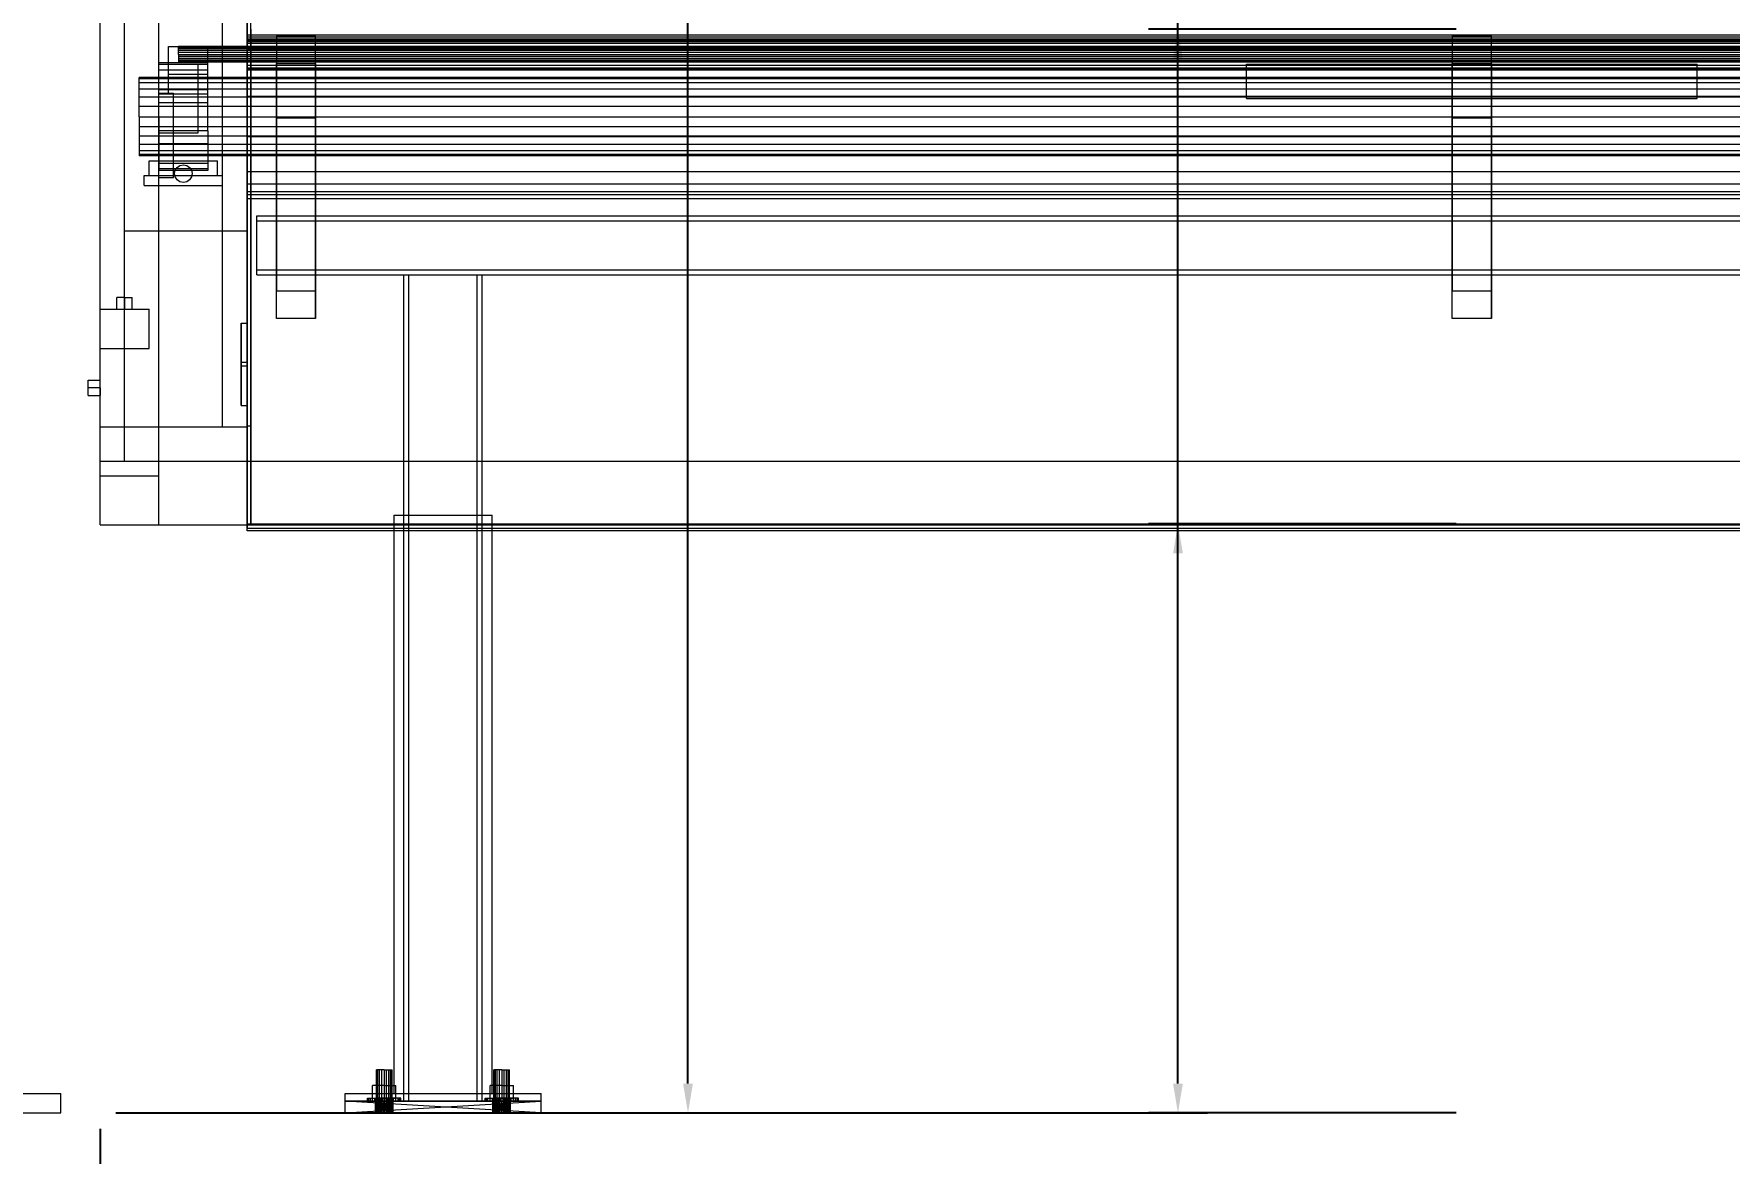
# Model space of a CAD drawing. Header units: millimetres. Extents: x -191664 to 191490, y -197311 to 10263.
# Drawn here: x 1032 to 2762, y -141591 to -140449 of the extents above; entities that cross this region are included whole.
import ezdxf

# ---------------------------------------------------------------- set-up
doc = ezdxf.new("R2010")
doc.units = ezdxf.units.MM
for name, color, linetype, lineweight in [('COTAS_O', 1, 'Continuous', 0), ('COTAS_P', 1, 'Continuous', 0), ('COTAS_R', 1, 'Continuous', 0), ('DET_secador_frontal', 7, 'Continuous', 0), ('R15_COTAS_TRANSPORTE_P', 1, 'Continuous', 0)]:
    doc.layers.add(name, color=color, linetype=linetype, lineweight=lineweight)
doc.dimstyles.new('PLANTA_20', dxfattribs={"dimtxt": 50, "dimasz": 30, "dimexe": 30, "dimexo": 16, "dimgap": 20, "dimtad": 1, "dimtih": 1, "dimtoh": 1, "dimdec": 1, "dimzin": 0, "dimdsep": 46, "dimcen": 0.09, "dimadec": 0, "dimazin": 0, "dimtfac": 1, "dimtdec": 4, "dimtofl": 0, "dimtmove": 0, "dimatfit": 3, "dimfxl": 1, "dimtolj": 1, "dimtzin": 0, "dimarcsym": 0})

# ---------------------------------------------------------------- blocks, each defined once
blk = doc.blocks.new('*D95')
at = {"layer": 'COTAS_O', "color": 0, "lineweight": -2, "transparency": 16777216}
for p, q in [((1100, -141566), (1100, -142080)), ((3900, -141566), (3900, -142080)), ((1130, -142050), (3870, -142050))]:
    blk.add_line(p, q, dxfattribs=at)
at = {"layer": 'COTAS_O', "color": 0, "transparency": 16777216}
for points in [[(1130, -142045), (1130, -142055), (1100, -142050)], [(3870, -142045), (3870, -142055), (3900, -142050)]]:
    blk.add_solid(points, dxfattribs=at)
at = {"layer": 'Defpoints', "color": 0, "transparency": 16777216}
for p in [(1100, -141550), (3900, -141550), (3900, -142050)]:
    blk.add_point(p, dxfattribs=at)
blk = doc.blocks.new('*D96')
at = {"layer": 'COTAS_O', "color": 0, "lineweight": -2, "transparency": 16777216}
for p, q in [((1116, -138550), (1730, -138550)), ((1700, -141520), (1700, -138580)), ((1116, -141550), (1730, -141550))]:
    blk.add_line(p, q, dxfattribs=at)
at = {"layer": 'COTAS_O', "color": 0, "transparency": 16777216}
for points in [[(1695, -138580), (1705, -138580), (1700, -138550)], [(1695, -141520), (1705, -141520), (1700, -141550)]]:
    blk.add_solid(points, dxfattribs=at)
at = {"layer": 'Defpoints', "color": 0, "transparency": 16777216}
for p in [(1100, -138550), (1700, -138550), (1100, -141550)]:
    blk.add_point(p, dxfattribs=at)
blk = doc.blocks.new('*D97')
at = {"layer": 'COTAS_R', "color": 0, "lineweight": -2, "transparency": 16777216}
for p, q in [((1116, -137710), (2230, -137710)), ((2200, -141520), (2200, -137740)), ((1116, -141550), (2230, -141550))]:
    blk.add_line(p, q, dxfattribs=at)
at = {"layer": 'COTAS_R', "color": 0, "transparency": 16777216}
for points in [[(2195, -137740), (2205, -137740), (2200, -137710)], [(2195, -141520), (2205, -141520), (2200, -141550)]]:
    blk.add_solid(points, dxfattribs=at)
at = {"layer": 'Defpoints', "color": 0, "transparency": 16777216}
for p in [(1100, -137710), (2200, -137710), (1100, -141550)]:
    blk.add_point(p, dxfattribs=at)
blk = doc.blocks.new('*D98')
at = {"layer": 'COTAS_P', "color": 0, "lineweight": -2, "transparency": 16777216}
for p, q in [((2484, -140949), (2170, -140949)), ((2200, -141520), (2200, -140979)), ((2484, -141550), (2170, -141550))]:
    blk.add_line(p, q, dxfattribs=at)
at = {"layer": 'COTAS_P', "color": 0, "transparency": 16777216}
for points in [[(2195, -140979), (2205, -140979), (2200, -140949)], [(2195, -141520), (2205, -141520), (2200, -141550)]]:
    blk.add_solid(points, dxfattribs=at)
at = {"layer": 'Defpoints', "color": 0, "transparency": 16777216}
for p in [(2200, -140949), (2500, -140949), (2500, -141550)]:
    blk.add_point(p, dxfattribs=at)
blk = doc.blocks.new('*D99')
at = {"layer": 'COTAS_P', "color": 0, "lineweight": -2, "transparency": 16777216}
for p, q in [((2484, -138700), (2170, -138700)), ((2200, -141520), (2200, -138730)), ((2484, -141550), (2170, -141550))]:
    blk.add_line(p, q, dxfattribs=at)
at = {"layer": 'COTAS_P', "color": 0, "transparency": 16777216}
for points in [[(2195, -138730), (2205, -138730), (2200, -138700)], [(2195, -141520), (2205, -141520), (2200, -141550)]]:
    blk.add_solid(points, dxfattribs=at)
at = {"layer": 'Defpoints', "color": 0, "transparency": 16777216}
for p in [(2200, -138700), (2500, -138700), (2500, -141550)]:
    blk.add_point(p, dxfattribs=at)
blk = doc.blocks.new('*D100')
at = {"layer": 'COTAS_P', "color": 0, "lineweight": -2, "transparency": 16777216}
for p, q in [((2484, -140444), (2170, -140444)), ((2200, -141520), (2200, -140474)), ((2484, -141550), (2170, -141550))]:
    blk.add_line(p, q, dxfattribs=at)
at = {"layer": 'COTAS_P', "color": 0, "transparency": 16777216}
for points in [[(2195, -140474), (2205, -140474), (2200, -140444)], [(2195, -141520), (2205, -141520), (2200, -141550)]]:
    blk.add_solid(points, dxfattribs=at)
at = {"layer": 'Defpoints', "color": 0, "transparency": 16777216}
for p in [(2200, -140444), (2500, -140444), (2500, -141550)]:
    blk.add_point(p, dxfattribs=at)
blk = doc.blocks.new('*D131')
at = {"layer": 'Defpoints', "color": 0, "transparency": 16777216}
for p in [(1100, -183968.1), (1139.8, -184162.7), (1104.6, -184212), (1304.6, -184212), (1304.6, -184212)]:
    blk.add_point(p, dxfattribs=at)
at = {"layer": 'R15_COTAS_TRANSPORTE_P', "color": 0, "lineweight": -2, "transparency": 16777216}
blk.add_arc((1304.6, -184212), 172, 140.0034, 169.9966, dxfattribs=at)
at = {"layer": 'R15_COTAS_TRANSPORTE_P', "color": 0, "transparency": 16777216}
for points in [[(1169.3, -184097.9), (1176.3, -184105), (1194, -184080.2)], [(1140.2, -184182.6), (1130.2, -184181.7), (1132.6, -184212)]]:
    blk.add_solid(points, dxfattribs=at)
blk = doc.blocks.new('*D133')
at = {"layer": 'Defpoints', "color": 0, "transparency": 16777216}
for p in [(439.7, -194148), (217.9, -194406.1), (-500, -194490), (-500, -194490), (500, -194490)]:
    blk.add_point(p, dxfattribs=at)
at = {"layer": 'R15_COTAS_TRANSPORTE_P', "color": 0, "lineweight": -2, "transparency": 16777216}
blk.add_arc((-500, -194490), 722.8, 2.3783, 17.6217, dxfattribs=at)
at = {"layer": 'R15_COTAS_TRANSPORTE_P', "color": 0, "transparency": 16777216}
for points in [[(184.1, -194272.8), (193.6, -194269.6), (179.2, -194242.8)], [(227.1, -194459.9), (217.2, -194460.1), (222.8, -194490)]]:
    blk.add_solid(points, dxfattribs=at)

msp = doc.modelspace()

# ---------------------------------------------------------------- linework, layer by layer
at = {"layer": 'DET_secador_frontal', "color": 254, "true_color": 0xd8e0dc}
for p, q in [((1100, -140885), (1100, -138615)), ((1125, -140885), (1125, -138615)), ((1100, -140885), (1125, -140885))]:
    msp.add_line(p, q, dxfattribs=at)
at = {"layer": 'DET_secador_frontal', "color": 251, "true_color": 0x536a64}
for p, q in [((1100, -140900), (1100, -138650)), ((1160, -140900), (1160, -138650)), ((2270, -140480), (2730, -140480)), ((2270, -140515), (2270, -140480)), ((2730, -140515), (2730, -140480)), ((2270, -140515), (2730, -140515)), ((1100, -140850), (1160, -140850)), ((1100, -140950), (1100, -140850)), ((1160, -140950), (1160, -140850)), ((1100, -140900), (1160, -140900)), ((1100, -140950), (1160, -140950)), ((1400, -140940), (1500, -140940)), ((1400, -141530), (1400, -140940)), ((1500, -141530), (1500, -140940)), ((1400, -141530), (1500, -141530))]:
    msp.add_line(p, q, dxfattribs=at)
at = {"layer": 'DET_secador_frontal', "color": 253, "true_color": 0x8d9da5}
for p, q in [((1250, -140344), (1250, -140849)), ((1254, -140849), (1254, -140344)), ((1250, -140452.49), (1250, -140953.24)), ((3750, -140452.49), (1250, -140452.49)), ((1250, -140452.49), (1250, -140458.14)), ((1254, -140444), (1254, -140949)), ((1250, -140956.07), (1250, -140458.14)), ((1250, -140458.14), (3750, -140458.14)), ((1244, -140744), (1244, -140784)), ((1244, -140788.14), (1244, -140744)), ((1244, -140744), (1250, -140744)), ((1250, -140784), (1250, -140744)), ((1250, -140744), (1250, -140788.14)), ((1244, -140784), (1244, -140828.14)), ((1244, -140784), (1250, -140784)), ((1244, -140828.14), (1244, -140788.14)), ((1250, -140788.14), (1244, -140788.14)), ((1250, -140828.14), (1250, -140784)), ((1250, -140788.14), (1250, -140828.14)), ((1244, -140828.14), (1250, -140828.14)), ((1250, -140849), (1250, -140949)), ((1250, -140849), (1254, -140849)), ((1254, -140949), (1254, -140849)), ((1250, -140949), (1254, -140949)), ((1250, -140953.24), (3750, -140953.24)), ((1250, -140956.07), (1250, -140953.24)), ((3750, -140956.07), (1250, -140956.07))]:
    msp.add_line(p, q, dxfattribs=at)
at = {"layer": 'DET_secador_frontal', "color": 252, "true_color": 0x7d929c}
for p, q in [((1225, -140850), (1225, -140375)), ((1250, -140850), (1250, -140375)), ((1225, -140850), (1250, -140850))]:
    msp.add_line(p, q, dxfattribs=at)
at = {"layer": 'DET_secador_frontal', "color": 9, "true_color": 0xc6ccbd}
for p, q in [((1250, -140444), (1250, -140949)), ((1250, -140444), (1250, -140452.49)), ((1250, -140949), (3750, -140949)), ((1250, -140953.24), (1250, -140949))]:
    msp.add_line(p, q, dxfattribs=at)
at = {"layer": 'DET_secador_frontal', "color": 8, "true_color": 0x727f77}
for p, q in [((1250, -140450), (3750, -140450)), ((1250, -140454), (1250, -140450)), ((1250, -140454), (3750, -140454))]:
    msp.add_line(p, q, dxfattribs=at)
at = {"layer": 'DET_secador_frontal', "color": 253, "true_color": 0xa4b0b5}
for p, q in [((1250, -140456.71), (1250, -140454)), ((1250, -140454.55), (1250, -140454)), ((1250, -140456.14), (1250, -140454.55)), ((3750, -140454.55), (1250, -140454.55)), ((1180, -140462.27), (1180, -140462)), ((3820, -140462), (1180, -140462)), ((1180, -140463.07), (1180, -140462.27)), ((3820, -140462.27), (1180, -140462.27)), ((1180, -140464.34), (1180, -140463.07)), ((3820, -140463.07), (1180, -140463.07)), ((1180, -140466), (1180, -140464.34)), ((3820, -140464.34), (1180, -140464.34)), ((1180, -140467.93), (1180, -140466)), ((3820, -140466), (1180, -140466)), ((1180, -140470), (1180, -140467.93)), ((3820, -140467.93), (1180, -140467.93)), ((1180, -140470), (1180, -140472.07)), ((1180, -140470), (3820, -140470)), ((1250, -140458.69), (1250, -140456.14)), ((3750, -140456.14), (1250, -140456.14)), ((1250, -140464.65), (1250, -140456.71)), ((3750, -140456.71), (1250, -140456.71)), ((1250, -140462), (1250, -140458.69)), ((3750, -140458.69), (1250, -140458.69)), ((1250, -140465.86), (1250, -140462)), ((3750, -140462), (1250, -140462)), ((1250, -140477.29), (1250, -140464.65)), ((3750, -140464.65), (1250, -140464.65)), ((1250, -140470), (1250, -140465.86)), ((3750, -140465.86), (1250, -140465.86)), ((1250, -140470), (1250, -140474.14)), ((1250, -140470), (3750, -140470)), ((1160, -140480.37), (1160, -140478.5)), ((1210, -140478.5), (1160, -140478.5)), ((1160, -140485.87), (1160, -140480.37)), ((1210, -140480.37), (1160, -140480.37)), ((1160, -140494.61), (1160, -140485.87)), ((1210, -140485.87), (1160, -140485.87)), ((1180, -140472.07), (1180, -140474)), ((3820, -140472.07), (1180, -140472.07)), ((1180, -140474), (1180, -140475.66)), ((3820, -140474), (1180, -140474)), ((1180, -140475.66), (1180, -140476.93)), ((3820, -140475.66), (1180, -140475.66)), ((1180, -140476.93), (1180, -140477.73)), ((3820, -140476.93), (1180, -140476.93)), ((1180, -140477.73), (1180, -140478)), ((3820, -140477.73), (1180, -140477.73)), ((3820, -140478), (1180, -140478)), ((1210, -140480.37), (1210, -140478.5)), ((1210, -140485.87), (1210, -140480.37)), ((1210, -140494.61), (1210, -140485.87)), ((1250, -140474.14), (1250, -140478)), ((3750, -140474.14), (1250, -140474.14)), ((1250, -140493.75), (1250, -140477.29)), ((3750, -140477.29), (1250, -140477.29)), ((1250, -140478), (1250, -140481.31)), ((3750, -140478), (1250, -140478)), ((1250, -140481.31), (1250, -140483.86)), ((3750, -140481.31), (1250, -140481.31)), ((1250, -140483.86), (1250, -140485.45)), ((3750, -140483.86), (1250, -140483.86)), ((1250, -140485.45), (1250, -140486)), ((3750, -140485.45), (1250, -140485.45)), ((3750, -140486), (1250, -140486)), ((1140, -140494.86), (1140, -140493.5)), ((3860, -140493.5), (1140, -140493.5)), ((1140, -140498.86), (1140, -140494.86)), ((3860, -140494.86), (1140, -140494.86)), ((1140, -140505.22), (1140, -140498.86)), ((3860, -140498.86), (1140, -140498.86)), ((1140, -140513.5), (1140, -140505.22)), ((3860, -140505.22), (1140, -140505.22)), ((1160, -140506), (1160, -140494.61)), ((1210, -140494.61), (1160, -140494.61)), ((1160, -140519.26), (1160, -140506)), ((1210, -140506), (1160, -140506)), ((1210, -140506), (1210, -140494.61)), ((1210, -140519.26), (1210, -140506)), ((1250, -140512.92), (1250, -140493.75)), ((3750, -140493.75), (1250, -140493.75)), ((1140, -140523.15), (1140, -140513.5)), ((3860, -140513.5), (1140, -140513.5)), ((1140, -140533.5), (1140, -140523.15)), ((3860, -140523.15), (1140, -140523.15)), ((1160, -140533.5), (1160, -140519.26)), ((1210, -140519.26), (1160, -140519.26)), ((1210, -140533.5), (1210, -140519.26)), ((1250, -140533.5), (1250, -140512.92)), ((3750, -140512.92), (1250, -140512.92)), ((1140, -140533.5), (1140, -140543.85)), ((1140, -140533.5), (3860, -140533.5)), ((1160, -140533.5), (1160, -140547.74)), ((1160, -140533.5), (1210, -140533.5)), ((1210, -140547.74), (1210, -140533.5)), ((1250, -140533.5), (1250, -140554.08)), ((1250, -140533.5), (3750, -140533.5)), ((1140, -140543.85), (1140, -140553.5)), ((3860, -140543.85), (1140, -140543.85)), ((1140, -140553.5), (1140, -140561.78)), ((3860, -140553.5), (1140, -140553.5)), ((1160, -140547.74), (1160, -140561)), ((1210, -140547.74), (1160, -140547.74)), ((1210, -140547.74), (1210, -140561)), ((1250, -140554.08), (1250, -140573.25)), ((3750, -140554.08), (1250, -140554.08)), ((1140, -140561.78), (1140, -140568.14)), ((3860, -140561.78), (1140, -140561.78)), ((1140, -140568.14), (1140, -140572.14)), ((3860, -140568.14), (1140, -140568.14)), ((1140, -140572.14), (1140, -140573.5)), ((3860, -140572.14), (1140, -140572.14)), ((3860, -140573.5), (1140, -140573.5)), ((1160, -140561), (1160, -140572.39)), ((1210, -140561), (1160, -140561)), ((1160, -140572.39), (1160, -140581.13)), ((1210, -140572.39), (1160, -140572.39)), ((1210, -140561), (1210, -140572.39)), ((1210, -140572.39), (1210, -140581.13)), ((1250, -140573.25), (1250, -140589.71)), ((3750, -140573.25), (1250, -140573.25)), ((1160, -140581.13), (1160, -140586.63)), ((1210, -140581.13), (1160, -140581.13)), ((1160, -140586.63), (1160, -140588.5)), ((1210, -140586.63), (1160, -140586.63)), ((1210, -140588.5), (1160, -140588.5)), ((1210, -140581.13), (1210, -140586.63)), ((1210, -140586.63), (1210, -140588.5)), ((1250, -140589.71), (1250, -140602.35)), ((3750, -140589.71), (1250, -140589.71)), ((1250, -140602.35), (1250, -140610.29)), ((3750, -140602.35), (1250, -140602.35)), ((1250, -140610.29), (1250, -140613)), ((3750, -140610.29), (1250, -140610.29))]:
    msp.add_line(p, q, dxfattribs=at)
at = {"layer": 'DET_secador_frontal', "color": 147, "true_color": 0x536c78}
for p, q in [((1280, -140451.07), (1280, -140711.07)), ((1320, -140451.07), (1280, -140451.07)), ((1280, -140451.07), (1280, -140479.36)), ((1320, -140711.07), (1320, -140451.07)), ((1320, -140479.36), (1320, -140451.07)), ((2480, -140451.07), (2480, -140711.07)), ((2520, -140451.07), (2480, -140451.07)), ((2480, -140451.07), (2480, -140479.36)), ((2520, -140711.07), (2520, -140451.07)), ((2520, -140479.36), (2520, -140451.07)), ((1280, -140739.36), (1280, -140479.36)), ((1280, -140479.36), (1320, -140479.36)), ((1320, -140479.36), (1320, -140739.36)), ((2480, -140739.36), (2480, -140479.36)), ((2480, -140479.36), (2520, -140479.36)), ((2520, -140479.36), (2520, -140739.36)), ((1260, -140634.71), (3740, -140634.71)), ((1260, -140639.71), (1260, -140634.71)), ((1260, -140639.71), (3740, -140639.71)), ((1260, -140689.71), (1260, -140639.71)), ((1260, -140689.71), (3740, -140689.71)), ((1260, -140694.71), (1260, -140689.71)), ((1260, -140694.71), (3740, -140694.71)), ((1410, -140694.71), (1415, -140694.71)), ((1410, -141538), (1410, -140694.71)), ((1415, -141538), (1415, -140694.71)), ((1415, -140694.71), (1485, -140694.71)), ((1485, -140694.71), (1490, -140694.71)), ((1485, -141538), (1485, -140694.71)), ((1490, -141538), (1490, -140694.71)), ((1280, -140711.07), (1320, -140711.07)), ((1280, -140739.36), (1280, -140711.07)), ((1320, -140739.36), (1320, -140711.07)), ((2480, -140711.07), (2520, -140711.07)), ((2480, -140739.36), (2480, -140711.07)), ((2520, -140739.36), (2520, -140711.07)), ((1320, -140739.36), (1280, -140739.36)), ((2520, -140739.36), (2480, -140739.36)), ((1410, -141538), (1415, -141538)), ((1415, -141538), (1485, -141538)), ((1485, -141538), (1490, -141538))]:
    msp.add_line(p, q, dxfattribs=at)
at = {"layer": 'DET_secador_frontal', "color": 8, "true_color": 0x617680}
for p, q in [((1170, -140462), (1210, -140462)), ((1170, -140490), (1170, -140462)), ((1210, -140490), (1210, -140462)), ((1160, -140480), (1200, -140480)), ((1160, -140510), (1160, -140480)), ((1200, -140510), (1200, -140480)), ((1170, -140490), (1210, -140490)), ((1170, -140510), (1170, -140490)), ((1210, -140510), (1210, -140490)), ((1160, -140509.5), (1175, -140509.5)), ((1160, -140595.5), (1160, -140509.5)), ((1160, -140510), (1200, -140510)), ((1160, -140550), (1160, -140510)), ((1170, -140510), (1210, -140510)), ((1175, -140595.5), (1175, -140509.5)), ((1200, -140550), (1200, -140510)), ((1160, -140550), (1200, -140550)), ((1150, -140578.5), (1220, -140578.5)), ((1150, -140593.5), (1150, -140578.5)), ((1220, -140593.5), (1220, -140578.5)), ((1145, -140593.5), (1225, -140593.5)), ((1145, -140603.5), (1145, -140593.5)), ((1145, -140603.5), (1225, -140603.5)), ((1150, -140593.5), (1220, -140593.5)), ((1160, -140595.5), (1175, -140595.5)), ((1225, -140603.5), (1225, -140593.5))]:
    msp.add_line(p, q, dxfattribs=at)
at = {"layer": 'DET_secador_frontal', "color": 8, "true_color": 0x6e8590}
for p, q in [((1280, -140634.71), (1280, -140534.71)), ((1280, -140534.71), (1320, -140534.71)), ((1320, -140634.71), (1320, -140534.71)), ((2480, -140634.71), (2480, -140534.71)), ((2480, -140534.71), (2520, -140534.71)), ((2520, -140634.71), (2520, -140534.71)), ((1280, -140634.71), (1320, -140634.71)), ((2480, -140634.71), (2520, -140634.71))]:
    msp.add_line(p, q, dxfattribs=at)
at = {"layer": 'DET_secador_frontal', "color": 9, "true_color": 0xb2bdc0}
for p, q in [((1176, -140591.5), (1176.69, -140588.06)), ((1176.69, -140594.94), (1176, -140591.5)), ((1176.69, -140588.06), (1178.64, -140585.14)), ((1178.64, -140585.14), (1181.56, -140583.19)), ((1181.56, -140583.19), (1185, -140582.5)), ((1185, -140582.5), (1188.44, -140583.19)), ((1188.44, -140583.19), (1191.36, -140585.14)), ((1191.36, -140585.14), (1193.31, -140588.06)), ((1193.31, -140588.06), (1194, -140591.5)), ((1194, -140591.5), (1193.31, -140594.94)), ((1178.64, -140597.86), (1176.69, -140594.94)), ((1181.56, -140599.81), (1178.64, -140597.86)), ((1185, -140600.5), (1181.56, -140599.81)), ((1188.44, -140599.81), (1185, -140600.5)), ((1191.36, -140597.86), (1188.44, -140599.81)), ((1193.31, -140594.94), (1191.36, -140597.86))]:
    msp.add_line(p, q, dxfattribs=at)
at = {"layer": 'DET_secador_frontal', "color": 251, "true_color": 0x66766c}
for p, q in [((1250, -140613), (3750, -140613)), ((1250, -140617), (1250, -140613)), ((1250, -140617), (3750, -140617))]:
    msp.add_line(p, q, dxfattribs=at)
at = {"layer": 'DET_secador_frontal', "color": 9, "true_color": 0xb8c6c1}
for p, q in [((1125, -140650), (1250, -140650)), ((1125, -140850), (1125, -140650)), ((1250, -140850), (1250, -140650)), ((1125, -140850), (1250, -140850)), ((1100, -140885), (3900, -140885)), ((1100, -140950), (1100, -140885)), ((1125, -140885), (3875, -140885)), ((1100, -140950), (3900, -140950))]:
    msp.add_line(p, q, dxfattribs=at)
at = {"layer": 'DET_secador_frontal', "color": 142, "true_color": 0x159eb4}
for p, q in [((1100, -140730), (1150, -140730)), ((1100, -140770), (1100, -140730)), ((1150, -140770), (1150, -140730)), ((1100, -140770), (1150, -140770))]:
    msp.add_line(p, q, dxfattribs=at)
at = {"layer": 'DET_secador_frontal', "color": 43, "true_color": 0xe7bf45}
for p, q in [((1125, -140718), (1117.21, -140718)), ((1117.21, -140730), (1117.21, -140718)), ((1117.21, -140730), (1125, -140730)), ((1125, -140718), (1132.79, -140718)), ((1125, -140718), (1125, -140730)), ((1125, -140730), (1132.79, -140730)), ((1132.79, -140730), (1132.79, -140718)), ((1088, -140810), (1088, -140802.21)), ((1088, -140802.21), (1100, -140802.21)), ((1088, -140817.79), (1088, -140810)), ((1100, -140810), (1088, -140810)), ((1088, -140817.79), (1100, -140817.79)), ((1100, -140810), (1100, -140802.21)), ((1100, -140810), (1100, -140817.79))]:
    msp.add_line(p, q, dxfattribs=at)
at = {"layer": 'DET_secador_frontal', "color": 9, "true_color": 0xaeb9be}
for p, q in [((1382.39, -141506), (1382, -141506)), ((1382, -141550), (1382, -141506)), ((1383.53, -141506), (1382.39, -141506)), ((1382.39, -141550), (1382.39, -141506)), ((1385.3, -141506), (1383.53, -141506)), ((1383.53, -141550), (1383.53, -141506)), ((1387.53, -141506), (1385.3, -141506)), ((1385.3, -141550), (1385.3, -141506)), ((1390, -141506), (1387.53, -141506)), ((1387.53, -141550), (1387.53, -141506)), ((1390, -141506), (1392.47, -141506)), ((1390, -141506), (1390, -141550)), ((1392.47, -141506), (1394.7, -141506)), ((1392.47, -141550), (1392.47, -141506)), ((1394.7, -141506), (1396.47, -141506)), ((1394.7, -141550), (1394.7, -141506)), ((1396.47, -141506), (1397.61, -141506)), ((1396.47, -141550), (1396.47, -141506)), ((1397.61, -141506), (1398, -141506)), ((1397.61, -141550), (1397.61, -141506)), ((1398, -141550), (1398, -141506)), ((1502.39, -141506), (1502, -141506)), ((1502, -141550), (1502, -141506)), ((1503.53, -141506), (1502.39, -141506)), ((1502.39, -141550), (1502.39, -141506)), ((1505.3, -141506), (1503.53, -141506)), ((1503.53, -141550), (1503.53, -141506)), ((1507.53, -141506), (1505.3, -141506)), ((1505.3, -141550), (1505.3, -141506)), ((1510, -141506), (1507.53, -141506)), ((1507.53, -141550), (1507.53, -141506)), ((1510, -141506), (1512.47, -141506)), ((1510, -141506), (1510, -141550)), ((1512.47, -141506), (1514.7, -141506)), ((1512.47, -141550), (1512.47, -141506)), ((1514.7, -141506), (1516.47, -141506)), ((1514.7, -141550), (1514.7, -141506)), ((1516.47, -141506), (1517.61, -141506)), ((1516.47, -141550), (1516.47, -141506)), ((1517.61, -141506), (1518, -141506)), ((1517.61, -141550), (1517.61, -141506)), ((1518, -141550), (1518, -141506)), ((1382.39, -141550), (1382, -141550)), ((1383.53, -141550), (1382.39, -141550)), ((1385.3, -141550), (1383.53, -141550)), ((1387.53, -141550), (1385.3, -141550)), ((1387.53, -141550), (1390, -141550)), ((1390, -141550), (1392.47, -141550)), ((1392.47, -141550), (1394.7, -141550)), ((1394.7, -141550), (1396.47, -141550)), ((1396.47, -141550), (1397.61, -141550)), ((1397.61, -141550), (1398, -141550)), ((1502.39, -141550), (1502, -141550)), ((1503.53, -141550), (1502.39, -141550)), ((1505.3, -141550), (1503.53, -141550)), ((1507.53, -141550), (1505.3, -141550)), ((1507.53, -141550), (1510, -141550)), ((1510, -141550), (1512.47, -141550)), ((1512.47, -141550), (1514.7, -141550)), ((1514.7, -141550), (1516.47, -141550)), ((1516.47, -141550), (1517.61, -141550)), ((1517.61, -141550), (1518, -141550))]:
    msp.add_line(p, q, dxfattribs=at)
at = {"layer": 'DET_secador_frontal', "color": 9, "true_color": 0xb6c0c4}
for p, q in [((1390, -141522), (1378.01, -141522)), ((1378.01, -141535), (1378.01, -141522)), ((1390, -141522), (1401.99, -141522)), ((1390, -141522), (1390, -141535)), ((1401.99, -141535), (1401.99, -141522)), ((1510, -141522), (1498.01, -141522)), ((1498.01, -141535), (1498.01, -141522)), ((1510, -141522), (1521.99, -141522)), ((1510, -141522), (1510, -141535)), ((1521.99, -141535), (1521.99, -141522)), ((1373, -141538), (1373, -141535)), ((1373, -141535), (1373.33, -141535)), ((1373, -141535), (1381.5, -141535)), ((1373.33, -141538), (1373, -141538)), ((1381.5, -141538), (1373, -141538)), ((1373.33, -141538), (1373.33, -141535)), ((1373.33, -141535), (1374.29, -141535)), ((1373.33, -141535), (1381.66, -141535)), ((1374.29, -141538), (1373.33, -141538)), ((1381.66, -141538), (1373.33, -141538)), ((1374.29, -141538), (1374.29, -141535)), ((1374.29, -141535), (1375.87, -141535)), ((1374.29, -141535), (1382.15, -141535)), ((1375.87, -141538), (1374.29, -141538)), ((1382.15, -141538), (1374.29, -141538)), ((1375.87, -141538), (1375.87, -141535)), ((1375.87, -141535), (1377.98, -141535)), ((1375.87, -141535), (1382.93, -141535)), ((1377.98, -141538), (1375.87, -141538)), ((1382.93, -141538), (1375.87, -141538)), ((1377.98, -141538), (1377.98, -141535)), ((1377.98, -141535), (1380.56, -141535)), ((1377.98, -141535), (1383.99, -141535)), ((1380.56, -141538), (1377.98, -141538)), ((1383.99, -141538), (1377.98, -141538)), ((1378.01, -141535), (1390, -141535)), ((1380.56, -141538), (1380.56, -141535)), ((1380.56, -141535), (1383.49, -141535)), ((1380.56, -141535), (1385.28, -141535)), ((1383.49, -141538), (1380.56, -141538)), ((1385.28, -141538), (1380.56, -141538)), ((1381.66, -141535), (1381.5, -141535)), ((1381.5, -141535), (1381.5, -141538)), ((1381.5, -141538), (1381.66, -141538)), ((1382.15, -141535), (1381.66, -141535)), ((1381.66, -141535), (1381.66, -141538)), ((1381.66, -141538), (1382.15, -141538)), ((1382.93, -141535), (1382.15, -141535)), ((1382.15, -141535), (1382.15, -141538)), ((1382.15, -141538), (1382.93, -141538)), ((1383.99, -141535), (1382.93, -141535)), ((1382.93, -141535), (1382.93, -141538)), ((1382.93, -141538), (1383.99, -141538)), ((1383.49, -141538), (1383.49, -141535)), ((1383.49, -141535), (1386.68, -141535)), ((1383.49, -141535), (1386.75, -141535)), ((1386.68, -141538), (1383.49, -141538)), ((1386.75, -141538), (1383.49, -141538)), ((1385.28, -141535), (1383.99, -141535)), ((1383.99, -141535), (1383.99, -141538)), ((1383.99, -141538), (1385.28, -141538)), ((1386.75, -141535), (1385.28, -141535)), ((1385.28, -141535), (1385.28, -141538)), ((1385.28, -141538), (1386.75, -141538)), ((1386.68, -141538), (1386.68, -141535)), ((1386.68, -141535), (1390, -141535)), ((1386.68, -141535), (1388.34, -141535)), ((1390, -141538), (1386.68, -141538)), ((1388.34, -141538), (1386.68, -141538)), ((1388.34, -141535), (1386.75, -141535)), ((1386.75, -141535), (1386.75, -141538)), ((1386.75, -141538), (1388.34, -141538)), ((1390, -141535), (1388.34, -141535)), ((1388.34, -141535), (1388.34, -141538)), ((1388.34, -141538), (1390, -141538)), ((1393.32, -141535), (1390, -141535)), ((1390, -141535), (1390, -141538)), ((1390, -141535), (1391.66, -141535)), ((1390, -141535), (1401.99, -141535)), ((1390, -141538), (1393.32, -141538)), ((1391.66, -141538), (1390, -141538)), ((1391.66, -141535), (1391.66, -141538)), ((1393.32, -141535), (1391.66, -141535)), ((1391.66, -141535), (1393.25, -141535)), ((1391.66, -141538), (1393.32, -141538)), ((1393.25, -141538), (1391.66, -141538)), ((1393.25, -141535), (1393.25, -141538)), ((1396.51, -141535), (1393.25, -141535)), ((1393.25, -141535), (1394.72, -141535)), ((1393.25, -141538), (1396.51, -141538)), ((1394.72, -141538), (1393.25, -141538)), ((1393.32, -141538), (1393.32, -141535)), ((1396.51, -141535), (1393.32, -141535)), ((1393.32, -141538), (1396.51, -141538)), ((1394.72, -141535), (1394.72, -141538)), ((1399.44, -141535), (1394.72, -141535)), ((1394.72, -141535), (1396.01, -141535)), ((1394.72, -141538), (1399.44, -141538)), ((1396.01, -141538), (1394.72, -141538)), ((1396.01, -141535), (1396.01, -141538)), ((1402.02, -141535), (1396.01, -141535)), ((1396.01, -141535), (1397.07, -141535)), ((1396.01, -141538), (1402.02, -141538)), ((1397.07, -141538), (1396.01, -141538)), ((1396.51, -141538), (1396.51, -141535)), ((1399.44, -141535), (1396.51, -141535)), ((1396.51, -141538), (1399.44, -141538)), ((1397.07, -141535), (1397.07, -141538)), ((1404.13, -141535), (1397.07, -141535)), ((1397.07, -141535), (1397.85, -141535)), ((1397.07, -141538), (1404.13, -141538)), ((1397.85, -141538), (1397.07, -141538)), ((1397.85, -141535), (1397.85, -141538)), ((1405.71, -141535), (1397.85, -141535)), ((1397.85, -141535), (1398.34, -141535)), ((1397.85, -141538), (1405.71, -141538)), ((1398.34, -141538), (1397.85, -141538)), ((1398.34, -141535), (1398.34, -141538)), ((1406.67, -141535), (1398.34, -141535)), ((1398.34, -141535), (1398.5, -141535)), ((1398.34, -141538), (1406.67, -141538)), ((1398.5, -141538), (1398.34, -141538)), ((1398.5, -141535), (1398.5, -141538)), ((1407, -141535), (1398.5, -141535)), ((1398.5, -141538), (1407, -141538)), ((1399.44, -141538), (1399.44, -141535)), ((1402.02, -141535), (1399.44, -141535)), ((1399.44, -141538), (1402.02, -141538)), ((1402.02, -141538), (1402.02, -141535)), ((1404.13, -141535), (1402.02, -141535)), ((1402.02, -141538), (1404.13, -141538)), ((1404.13, -141538), (1404.13, -141535)), ((1405.71, -141535), (1404.13, -141535)), ((1404.13, -141538), (1405.71, -141538)), ((1405.71, -141538), (1405.71, -141535)), ((1406.67, -141535), (1405.71, -141535)), ((1405.71, -141538), (1406.67, -141538)), ((1406.67, -141538), (1406.67, -141535)), ((1407, -141535), (1406.67, -141535)), ((1406.67, -141538), (1407, -141538)), ((1407, -141538), (1407, -141535)), ((1493, -141538), (1493, -141535)), ((1493, -141535), (1493.33, -141535)), ((1493, -141535), (1501.5, -141535)), ((1493.33, -141538), (1493, -141538)), ((1501.5, -141538), (1493, -141538)), ((1493.33, -141538), (1493.33, -141535)), ((1493.33, -141535), (1494.29, -141535)), ((1493.33, -141535), (1501.66, -141535)), ((1494.29, -141538), (1493.33, -141538)), ((1501.66, -141538), (1493.33, -141538)), ((1494.29, -141538), (1494.29, -141535)), ((1494.29, -141535), (1495.87, -141535)), ((1494.29, -141535), (1502.15, -141535)), ((1495.87, -141538), (1494.29, -141538)), ((1502.15, -141538), (1494.29, -141538)), ((1495.87, -141538), (1495.87, -141535)), ((1495.87, -141535), (1497.98, -141535)), ((1495.87, -141535), (1502.93, -141535)), ((1497.98, -141538), (1495.87, -141538)), ((1502.93, -141538), (1495.87, -141538)), ((1497.98, -141538), (1497.98, -141535)), ((1497.98, -141535), (1500.56, -141535)), ((1497.98, -141535), (1503.99, -141535)), ((1500.56, -141538), (1497.98, -141538)), ((1503.99, -141538), (1497.98, -141538)), ((1498.01, -141535), (1510, -141535)), ((1500.56, -141538), (1500.56, -141535)), ((1500.56, -141535), (1503.49, -141535)), ((1500.56, -141535), (1505.28, -141535)), ((1503.49, -141538), (1500.56, -141538)), ((1505.28, -141538), (1500.56, -141538)), ((1501.66, -141535), (1501.5, -141535)), ((1501.5, -141535), (1501.5, -141538)), ((1501.5, -141538), (1501.66, -141538)), ((1502.15, -141535), (1501.66, -141535)), ((1501.66, -141535), (1501.66, -141538)), ((1501.66, -141538), (1502.15, -141538)), ((1502.93, -141535), (1502.15, -141535)), ((1502.15, -141535), (1502.15, -141538)), ((1502.15, -141538), (1502.93, -141538)), ((1503.99, -141535), (1502.93, -141535)), ((1502.93, -141535), (1502.93, -141538)), ((1502.93, -141538), (1503.99, -141538)), ((1503.49, -141538), (1503.49, -141535)), ((1503.49, -141535), (1506.68, -141535)), ((1503.49, -141535), (1506.75, -141535)), ((1506.68, -141538), (1503.49, -141538)), ((1506.75, -141538), (1503.49, -141538)), ((1505.28, -141535), (1503.99, -141535)), ((1503.99, -141535), (1503.99, -141538)), ((1503.99, -141538), (1505.28, -141538)), ((1506.75, -141535), (1505.28, -141535)), ((1505.28, -141535), (1505.28, -141538)), ((1505.28, -141538), (1506.75, -141538)), ((1506.68, -141538), (1506.68, -141535)), ((1506.68, -141535), (1510, -141535)), ((1506.68, -141535), (1508.34, -141535)), ((1510, -141538), (1506.68, -141538)), ((1508.34, -141538), (1506.68, -141538)), ((1508.34, -141535), (1506.75, -141535)), ((1506.75, -141535), (1506.75, -141538)), ((1506.75, -141538), (1508.34, -141538)), ((1510, -141535), (1508.34, -141535)), ((1508.34, -141535), (1508.34, -141538)), ((1508.34, -141538), (1510, -141538)), ((1513.32, -141535), (1510, -141535)), ((1510, -141535), (1510, -141538)), ((1510, -141535), (1511.66, -141535)), ((1510, -141535), (1521.99, -141535)), ((1510, -141538), (1513.32, -141538)), ((1511.66, -141538), (1510, -141538)), ((1511.66, -141535), (1511.66, -141538)), ((1513.32, -141535), (1511.66, -141535)), ((1511.66, -141535), (1513.25, -141535)), ((1511.66, -141538), (1513.32, -141538)), ((1513.25, -141538), (1511.66, -141538)), ((1513.25, -141535), (1513.25, -141538)), ((1516.51, -141535), (1513.25, -141535)), ((1513.25, -141535), (1514.72, -141535)), ((1513.25, -141538), (1516.51, -141538)), ((1514.72, -141538), (1513.25, -141538)), ((1513.32, -141538), (1513.32, -141535)), ((1516.51, -141535), (1513.32, -141535)), ((1513.32, -141538), (1516.51, -141538)), ((1514.72, -141535), (1514.72, -141538)), ((1519.44, -141535), (1514.72, -141535)), ((1514.72, -141535), (1516.01, -141535)), ((1514.72, -141538), (1519.44, -141538)), ((1516.01, -141538), (1514.72, -141538)), ((1516.01, -141535), (1516.01, -141538)), ((1522.02, -141535), (1516.01, -141535)), ((1516.01, -141535), (1517.07, -141535)), ((1516.01, -141538), (1522.02, -141538)), ((1517.07, -141538), (1516.01, -141538)), ((1516.51, -141538), (1516.51, -141535)), ((1519.44, -141535), (1516.51, -141535)), ((1516.51, -141538), (1519.44, -141538)), ((1517.07, -141535), (1517.07, -141538)), ((1524.13, -141535), (1517.07, -141535)), ((1517.07, -141535), (1517.85, -141535)), ((1517.07, -141538), (1524.13, -141538)), ((1517.85, -141538), (1517.07, -141538)), ((1517.85, -141535), (1517.85, -141538)), ((1525.71, -141535), (1517.85, -141535)), ((1517.85, -141535), (1518.34, -141535)), ((1517.85, -141538), (1525.71, -141538)), ((1518.34, -141538), (1517.85, -141538)), ((1518.34, -141535), (1518.34, -141538)), ((1526.67, -141535), (1518.34, -141535)), ((1518.34, -141535), (1518.5, -141535)), ((1518.34, -141538), (1526.67, -141538)), ((1518.5, -141538), (1518.34, -141538)), ((1518.5, -141535), (1518.5, -141538)), ((1527, -141535), (1518.5, -141535)), ((1518.5, -141538), (1527, -141538)), ((1519.44, -141538), (1519.44, -141535)), ((1522.02, -141535), (1519.44, -141535)), ((1519.44, -141538), (1522.02, -141538)), ((1522.02, -141538), (1522.02, -141535)), ((1524.13, -141535), (1522.02, -141535)), ((1522.02, -141538), (1524.13, -141538)), ((1524.13, -141538), (1524.13, -141535)), ((1525.71, -141535), (1524.13, -141535)), ((1524.13, -141538), (1525.71, -141538)), ((1525.71, -141538), (1525.71, -141535)), ((1526.67, -141535), (1525.71, -141535)), ((1525.71, -141538), (1526.67, -141538)), ((1526.67, -141538), (1526.67, -141535)), ((1527, -141535), (1526.67, -141535)), ((1526.67, -141538), (1527, -141538)), ((1527, -141538), (1527, -141535))]:
    msp.add_line(p, q, dxfattribs=at)
at = {"layer": 'DET_secador_frontal', "color": 252, "true_color": 0x798e91}
for p, q in [((930, -141530), (1060, -141530)), ((1060, -141550), (1060, -141530)), ((1350, -141530), (1550, -141530)), ((1350, -141550), (1350, -141530)), ((1550, -141550), (1550, -141530)), ((930, -141550), (1060, -141550)), ((1350, -141550), (1550, -141550))]:
    msp.add_line(p, q, dxfattribs=at)
at = {"layer": 'DET_secador_frontal', "color": 252, "true_color": 0x788c96}
for p, q in [((1510, -141538), (1350, -141538)), ((1350, -141538), (1507.67, -141538)), ((1350, -141538), (1390, -141538)), ((1392.33, -141538), (1350, -141538)), ((1350, -141538), (1387.67, -141538)), ((1550, -141538), (1350, -141538)), ((1350, -141538), (1505.5, -141538)), ((1394.5, -141538), (1350, -141538)), ((1350, -141538), (1385.5, -141538)), ((1350, -141538), (1503.64, -141538)), ((1350, -141538), (1383.64, -141538)), ((1350, -141538), (1502.21, -141538)), ((1350, -141538), (1382.21, -141538)), ((1350, -141538), (1501.31, -141538)), ((1350, -141538), (1381.31, -141538)), ((1350, -141538), (1501, -141538)), ((1350, -141538), (1381, -141538)), ((1512.33, -141538), (1350, -141538)), ((1350, -141550), (1350, -141538)), ((1550, -141550), (1350, -141538)), ((1350, -141550), (1550, -141538)), ((1381, -141538), (1381.31, -141538)), ((1390, -141538), (1381, -141538)), ((1387.67, -141538), (1381, -141538)), ((1385.5, -141538), (1381, -141538)), ((1383.64, -141538), (1381, -141538)), ((1382.21, -141538), (1381, -141538)), ((1381, -141550), (1381.31, -141538)), ((1381, -141550), (1381, -141538)), ((1381.31, -141550), (1381, -141538)), ((1381.31, -141538), (1382.21, -141538)), ((1390, -141538), (1381.31, -141538)), ((1381.31, -141550), (1382.21, -141538)), ((1381.31, -141550), (1381.31, -141538)), ((1382.21, -141550), (1381.31, -141538)), ((1382.21, -141538), (1383.64, -141538)), ((1390, -141538), (1382.21, -141538)), ((1382.21, -141550), (1383.64, -141538)), ((1382.21, -141550), (1382.21, -141538)), ((1383.64, -141550), (1382.21, -141538)), ((1383.64, -141538), (1385.5, -141538)), ((1390, -141538), (1383.64, -141538)), ((1383.64, -141550), (1385.5, -141538)), ((1383.64, -141550), (1383.64, -141538)), ((1385.5, -141550), (1383.64, -141538)), ((1385.5, -141538), (1387.67, -141538)), ((1390, -141538), (1385.5, -141538)), ((1385.5, -141550), (1387.67, -141538)), ((1385.5, -141550), (1385.5, -141538)), ((1387.67, -141550), (1385.5, -141538)), ((1387.67, -141538), (1390, -141538)), ((1387.67, -141550), (1390, -141538)), ((1387.67, -141550), (1387.67, -141538)), ((1390, -141550), (1387.67, -141538)), ((1390, -141538), (1392.33, -141538)), ((1390, -141538), (1394.5, -141538)), ((1390, -141538), (1396.36, -141538)), ((1390, -141538), (1397.79, -141538)), ((1390, -141538), (1398.69, -141538)), ((1390, -141538), (1399, -141538)), ((1390, -141538), (1390, -141550)), ((1392.33, -141550), (1390, -141538)), ((1390, -141550), (1392.33, -141538)), ((1392.33, -141538), (1394.5, -141538)), ((1392.33, -141538), (1399, -141538)), ((1392.33, -141550), (1392.33, -141538)), ((1394.5, -141550), (1392.33, -141538)), ((1392.33, -141550), (1394.5, -141538)), ((1396.36, -141538), (1394.5, -141538)), ((1394.5, -141538), (1399, -141538)), ((1394.5, -141538), (1503.64, -141538)), ((1510, -141538), (1394.5, -141538)), ((1394.5, -141550), (1394.5, -141538)), ((1396.36, -141550), (1394.5, -141538)), ((1394.5, -141550), (1396.36, -141538)), ((1397.79, -141538), (1396.36, -141538)), ((1396.36, -141538), (1399, -141538)), ((1396.36, -141538), (1503.64, -141538)), ((1396.36, -141538), (1501, -141538)), ((1396.36, -141538), (1501.31, -141538)), ((1396.36, -141538), (1502.21, -141538)), ((1510, -141538), (1396.36, -141538)), ((1396.36, -141550), (1396.36, -141538)), ((1397.79, -141550), (1396.36, -141538)), ((1396.36, -141550), (1397.79, -141538)), ((1398.69, -141538), (1397.79, -141538)), ((1397.79, -141538), (1399, -141538)), ((1397.79, -141538), (1503.64, -141538)), ((1510, -141538), (1397.79, -141538)), ((1397.79, -141550), (1397.79, -141538)), ((1398.69, -141550), (1397.79, -141538)), ((1397.79, -141550), (1398.69, -141538)), ((1399, -141538), (1398.69, -141538)), ((1398.69, -141538), (1503.64, -141538)), ((1398.69, -141538), (1510, -141538)), ((1398.69, -141550), (1398.69, -141538)), ((1399, -141550), (1398.69, -141538)), ((1398.69, -141550), (1399, -141538)), ((1399, -141538), (1503.64, -141538)), ((1399, -141538), (1505.5, -141538)), ((1399, -141538), (1507.67, -141538)), ((1399, -141538), (1510, -141538)), ((1399, -141550), (1399, -141538)), ((1501, -141538), (1501.31, -141538)), ((1510, -141538), (1501, -141538)), ((1507.67, -141538), (1501, -141538)), ((1505.5, -141538), (1501, -141538)), ((1503.64, -141538), (1501, -141538)), ((1501, -141550), (1501.31, -141538)), ((1501, -141550), (1501, -141538)), ((1501.31, -141550), (1501, -141538)), ((1501.31, -141538), (1502.21, -141538)), ((1510, -141538), (1501.31, -141538)), ((1501.31, -141550), (1502.21, -141538)), ((1501.31, -141550), (1501.31, -141538)), ((1502.21, -141550), (1501.31, -141538)), ((1502.21, -141538), (1503.64, -141538)), ((1510, -141538), (1502.21, -141538)), ((1502.21, -141550), (1503.64, -141538)), ((1502.21, -141550), (1502.21, -141538)), ((1503.64, -141550), (1502.21, -141538)), ((1503.64, -141538), (1505.5, -141538)), ((1510, -141538), (1503.64, -141538)), ((1503.64, -141550), (1505.5, -141538)), ((1503.64, -141550), (1503.64, -141538)), ((1505.5, -141550), (1503.64, -141538)), ((1505.5, -141538), (1507.67, -141538)), ((1510, -141538), (1505.5, -141538)), ((1505.5, -141550), (1507.67, -141538)), ((1505.5, -141550), (1505.5, -141538)), ((1507.67, -141550), (1505.5, -141538)), ((1507.67, -141538), (1510, -141538)), ((1507.67, -141550), (1510, -141538)), ((1507.67, -141550), (1507.67, -141538)), ((1510, -141550), (1507.67, -141538)), ((1510, -141538), (1512.33, -141538)), ((1510, -141538), (1550, -141538)), ((1510, -141538), (1510, -141550)), ((1512.33, -141550), (1510, -141538)), ((1510, -141550), (1512.33, -141538)), ((1512.33, -141538), (1550, -141538)), ((1514.5, -141538), (1512.33, -141538)), ((1512.33, -141538), (1516.36, -141538)), ((1512.33, -141538), (1517.79, -141538)), ((1512.33, -141538), (1518.69, -141538)), ((1512.33, -141538), (1519, -141538)), ((1512.33, -141550), (1512.33, -141538)), ((1514.5, -141550), (1512.33, -141538)), ((1512.33, -141550), (1514.5, -141538)), ((1514.5, -141538), (1550, -141538)), ((1516.36, -141538), (1514.5, -141538)), ((1514.5, -141538), (1519, -141538)), ((1514.5, -141550), (1514.5, -141538)), ((1516.36, -141550), (1514.5, -141538)), ((1514.5, -141550), (1516.36, -141538)), ((1516.36, -141538), (1550, -141538)), ((1517.79, -141538), (1516.36, -141538)), ((1516.36, -141538), (1519, -141538)), ((1516.36, -141550), (1516.36, -141538)), ((1517.79, -141550), (1516.36, -141538)), ((1516.36, -141550), (1517.79, -141538)), ((1517.79, -141538), (1550, -141538)), ((1518.69, -141538), (1517.79, -141538)), ((1517.79, -141538), (1519, -141538)), ((1517.79, -141550), (1517.79, -141538)), ((1518.69, -141550), (1517.79, -141538)), ((1517.79, -141550), (1518.69, -141538)), ((1518.69, -141538), (1550, -141538)), ((1519, -141538), (1518.69, -141538)), ((1518.69, -141550), (1518.69, -141538)), ((1519, -141550), (1518.69, -141538)), ((1518.69, -141550), (1519, -141538)), ((1519, -141538), (1550, -141538)), ((1519, -141550), (1519, -141538)), ((1550, -141550), (1550, -141538)), ((1350, -141550), (1510, -141550)), ((1507.67, -141550), (1350, -141550)), ((1390, -141550), (1350, -141550)), ((1350, -141550), (1392.33, -141550)), ((1387.67, -141550), (1350, -141550)), ((1505.5, -141550), (1350, -141550)), ((1350, -141550), (1394.5, -141550)), ((1385.5, -141550), (1350, -141550)), ((1503.64, -141550), (1350, -141550)), ((1383.64, -141550), (1350, -141550)), ((1502.21, -141550), (1350, -141550)), ((1382.21, -141550), (1350, -141550)), ((1501.31, -141550), (1350, -141550)), ((1381.31, -141550), (1350, -141550)), ((1501, -141550), (1350, -141550)), ((1381, -141550), (1350, -141550)), ((1350, -141550), (1512.33, -141550)), ((1381.31, -141550), (1381, -141550)), ((1381, -141550), (1390, -141550)), ((1381, -141550), (1387.67, -141550)), ((1381, -141550), (1385.5, -141550)), ((1381, -141550), (1383.64, -141550)), ((1381, -141550), (1382.21, -141550)), ((1382.21, -141550), (1381.31, -141550)), ((1381.31, -141550), (1390, -141550)), ((1383.64, -141550), (1382.21, -141550)), ((1382.21, -141550), (1390, -141550)), ((1385.5, -141550), (1383.64, -141550)), ((1383.64, -141550), (1390, -141550)), ((1387.67, -141550), (1385.5, -141550)), ((1385.5, -141550), (1390, -141550)), ((1390, -141550), (1387.67, -141550)), ((1392.33, -141550), (1390, -141550)), ((1394.5, -141550), (1390, -141550)), ((1396.36, -141550), (1390, -141550)), ((1397.79, -141550), (1390, -141550)), ((1398.69, -141550), (1390, -141550)), ((1399, -141550), (1390, -141550)), ((1394.5, -141550), (1392.33, -141550)), ((1399, -141550), (1392.33, -141550)), ((1394.5, -141550), (1396.36, -141550)), ((1399, -141550), (1394.5, -141550)), ((1503.64, -141550), (1394.5, -141550)), ((1394.5, -141550), (1510, -141550)), ((1396.36, -141550), (1397.79, -141550)), ((1399, -141550), (1396.36, -141550)), ((1503.64, -141550), (1396.36, -141550)), ((1501, -141550), (1396.36, -141550)), ((1501.31, -141550), (1396.36, -141550)), ((1502.21, -141550), (1396.36, -141550)), ((1396.36, -141550), (1510, -141550)), ((1397.79, -141550), (1398.69, -141550)), ((1399, -141550), (1397.79, -141550)), ((1503.64, -141550), (1397.79, -141550)), ((1397.79, -141550), (1510, -141550)), ((1398.69, -141550), (1399, -141550)), ((1503.64, -141550), (1398.69, -141550)), ((1510, -141550), (1398.69, -141550)), ((1503.64, -141550), (1399, -141550)), ((1505.5, -141550), (1399, -141550)), ((1507.67, -141550), (1399, -141550)), ((1510, -141550), (1399, -141550)), ((1501.31, -141550), (1501, -141550)), ((1501, -141550), (1510, -141550)), ((1501, -141550), (1507.67, -141550)), ((1501, -141550), (1505.5, -141550)), ((1501, -141550), (1503.64, -141550)), ((1502.21, -141550), (1501.31, -141550)), ((1501.31, -141550), (1510, -141550)), ((1503.64, -141550), (1502.21, -141550)), ((1502.21, -141550), (1510, -141550)), ((1505.5, -141550), (1503.64, -141550)), ((1503.64, -141550), (1510, -141550)), ((1507.67, -141550), (1505.5, -141550)), ((1505.5, -141550), (1510, -141550)), ((1510, -141550), (1507.67, -141550)), ((1512.33, -141550), (1510, -141550)), ((1550, -141550), (1510, -141550)), ((1550, -141550), (1512.33, -141550)), ((1512.33, -141550), (1514.5, -141550)), ((1516.36, -141550), (1512.33, -141550)), ((1517.79, -141550), (1512.33, -141550)), ((1518.69, -141550), (1512.33, -141550)), ((1519, -141550), (1512.33, -141550)), ((1550, -141550), (1514.5, -141550)), ((1514.5, -141550), (1516.36, -141550)), ((1519, -141550), (1514.5, -141550)), ((1550, -141550), (1516.36, -141550)), ((1516.36, -141550), (1517.79, -141550)), ((1519, -141550), (1516.36, -141550)), ((1550, -141550), (1517.79, -141550)), ((1517.79, -141550), (1518.69, -141550)), ((1519, -141550), (1517.79, -141550)), ((1550, -141550), (1518.69, -141550)), ((1518.69, -141550), (1519, -141550)), ((1550, -141550), (1519, -141550))]:
    msp.add_line(p, q, dxfattribs=at)

# ---------------------------------------------------------------- dimensions: what is measured, and where the dimension line sits
at = {"layer": 'COTAS_O'}
for p2, distance, picture, middle in [((1100, -138550), -600, '*D96', (1700, -140050)), ((3900, -141550), -500, '*D95', (2500, -142050))]:
    dim = msp.add_aligned_dim(p1=(1100, -141550), p2=p2, distance=distance, text='<> O', dimstyle='PLANTA_20', dxfattribs=at)
    dim.commit()
    dim.dimension.update_dxf_attribs({"geometry": picture, "text_midpoint": middle})
at = {"layer": 'COTAS_P'}
for p2, picture, middle in [((2500, -138700), '*D99', (2200, -140125)), ((2500, -140444), '*D100', (2200, -140997)), ((2500, -140949), '*D98', (2200, -141249.5))]:
    dim = msp.add_aligned_dim(p1=(2500, -141550), p2=p2, distance=300, text='<> P', dimstyle='PLANTA_20', dxfattribs=at)
    dim.commit()
    dim.dimension.update_dxf_attribs({"geometry": picture, "text_midpoint": middle})
at = {"layer": 'COTAS_R'}
dim = msp.add_aligned_dim(p1=(1100, -141550), p2=(1100, -137710), distance=-1100, text='<> R', dimstyle='PLANTA_20', dxfattribs=at)
dim.commit()
dim.dimension.update_dxf_attribs({"geometry": '*D97', "text_midpoint": (2200, -139630)})
at = {"layer": 'R15_COTAS_TRANSPORTE_P'}
for base, line1, line2, picture, middle in [((217.89, -194406.09), ((-500, -194490), (500, -194490)), ((-500, -194490), (439.69, -194147.98)), '*D133', (191490.46, -33543.69)), ((1139.8, -184162.66), ((1304.62, -184212), (1104.62, -184212)), ((1304.62, -184212), (1100, -183968.15)), '*D131', (-166426.35, -78863.51))]:
    dim = msp.add_angular_dim_2l(base=base, line1=line1, line2=line2, dimstyle='PLANTA_20', dxfattribs=at)
    dim.commit()
    dim.dimension.update_dxf_attribs({"geometry": picture, "text_midpoint": middle})

doc.saveas('drawing.dxf')
